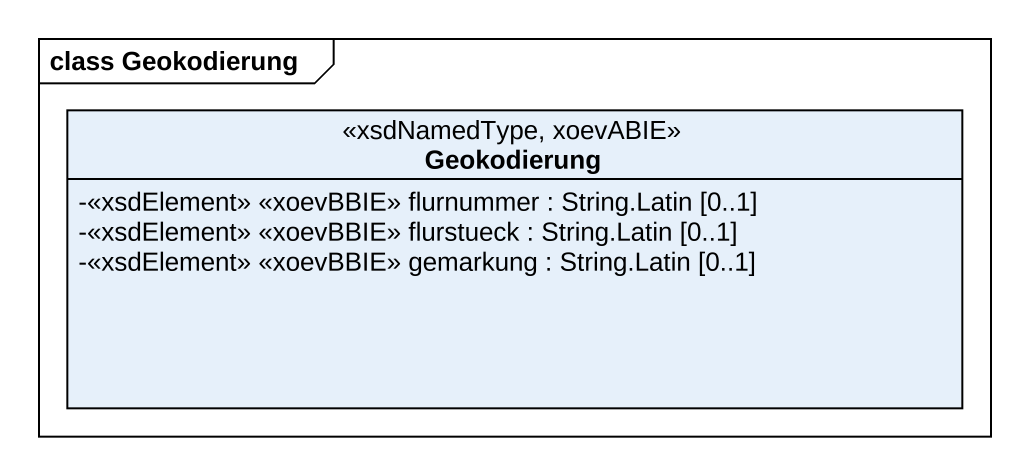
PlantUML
@startuml
mainframe class Geokodierung
hide circle
hide empty members
skinparam classAttributeIconSize 0
class Geokodierung <<xsdNamedType, xoevABIE>> {
  -<<xsdElement>> <<xoevBBIE>> flurnummer : String.Latin [0..1]
  -<<xsdElement>> <<xoevBBIE>> flurstueck : String.Latin [0..1]
  -<<xsdElement>> <<xoevBBIE>> gemarkung : String.Latin [0..1]
}
@enduml
